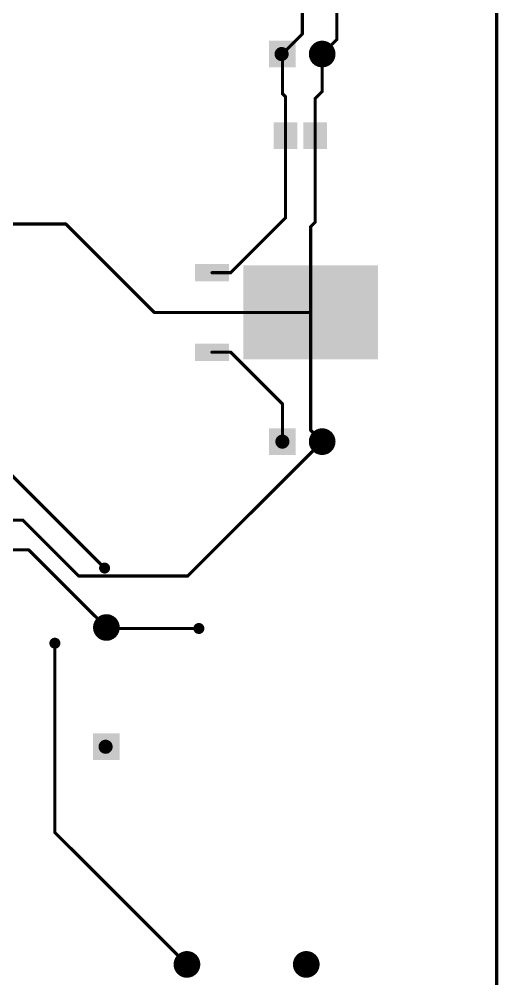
# Model space of a CAD drawing. Header units: millimetres. Extents: x 0 to 677, y 0 to 574.
# Drawn here: x 428.3 to 458.8, y 328.7 to 390 of the extents above; entities that cross this region are included whole.
import ezdxf

# ---------------------------------------------------------------- set-up
doc = ezdxf.new("R2010")
doc.units = ezdxf.units.MM
doc.layers.add('BottomLayer', color=5, linetype='Continuous')
doc.layers.add('BottomSolder', color=6, linetype='Continuous')
doc.layers.add('Layer2', color=7, linetype='Continuous', lineweight=70)
doc.layers.add('PadHoleLayer', color=7, linetype='Continuous', true_color=0xffffff)
doc.layers.add('ViaHoleLayer', color=7, linetype='Continuous', true_color=0xffffff)

msp = doc.modelspace()

# ---------------------------------------------------------------- linework, layer by layer
at = {"layer": 'BottomLayer', "const_width": 0.2}
for points in [[(448.566, 388.685), (448.566, 412.047)], [(446.36, 389.019), (446.36, 396.385)], [(446.36, 389.019), (445.09, 387.749)], [(448.566, 388.685), (447.63, 387.749)], [(445.09, 385.224), (445.09, 387.749)], [(447.63, 385.351), (447.63, 387.749)], [(445.283, 385.031), (445.09, 385.224)], [(445.283, 382.542), (445.283, 385.031)], [(447.63, 385.351), (447.183, 384.904)], [(447.183, 382.542), (447.183, 384.904)], [(445.283, 377.274), (445.283, 382.542)], [(447.183, 377.014), (447.183, 382.542)], [(445.283, 377.274), (441.788, 373.779)], [(447.183, 377.014), (446.894, 376.725)], [(431.262, 376.888), (426.421, 376.888)], [(436.911, 371.239), (431.262, 376.888)], [(446.894, 371.239), (446.894, 376.725)], [(441.788, 373.779), (440.594, 373.779)], [(446.894, 371.239), (436.911, 371.239)], [(446.894, 363.72), (446.894, 371.239)], [(441.788, 368.699), (440.594, 368.699)], [(445.09, 365.397), (441.788, 368.699)], [(433.736, 354.906), (422.433, 366.209)], [(445.09, 362.984), (445.09, 365.397)], [(447.63, 362.984), (446.894, 363.72)], [(447.63, 362.984), (439.045, 354.398)], [(428.519, 357.965), (421.087, 357.965)], [(432.085, 354.398), (428.519, 357.965)], [(428.895, 356.065), (421.087, 356.065)], [(433.85, 351.109), (428.895, 356.065)], [(439.045, 354.398), (432.085, 354.398)], [(439.756, 351.046), (434.33, 351.046)], [(430.561, 338.015), (430.561, 350.106)], [(438.994, 329.583), (430.561, 338.015)]]:
    msp.add_lwpolyline(points, dxfattribs=at)
at = {"layer": 'BottomLayer'}
for points, const_width in [([(446.41, 389.019, -1), (446.31, 389.019, -1)], 0.1), ([(446.41, 389.019, -1), (446.31, 389.019, -1)], 0.1), ([(448.616, 388.685, -1), (448.516, 388.685, -1)], 0.1), ([(448.616, 388.685, -1), (448.516, 388.685, -1)], 0.1), ([(448.005, 387.749, -1), (447.255, 387.749, -1)], 0.75), ([(445.14, 387.749, -1), (445.04, 387.749, -1)], 0.1), ([(445.14, 387.749, -1), (445.04, 387.749, -1)], 0.1), ([(447.68, 387.749, -1), (447.58, 387.749, -1)], 0.1), ([(447.68, 387.749, -1), (447.58, 387.749, -1)], 0.1), ([(445.14, 385.224, -1), (445.04, 385.224, -1)], 0.1), ([(445.14, 385.224, -1), (445.04, 385.224, -1)], 0.1), ([(445.333, 385.031, -1), (445.233, 385.031, -1)], 0.1), ([(445.333, 385.031, -1), (445.233, 385.031, -1)], 0.1), ([(447.68, 385.351, -1), (447.58, 385.351, -1)], 0.1), ([(447.68, 385.351, -1), (447.58, 385.351, -1)], 0.1), ([(447.233, 384.904, -1), (447.133, 384.904, -1)], 0.1), ([(447.233, 384.904, -1), (447.133, 384.904, -1)], 0.1), ([(445.333, 382.542, -1), (445.233, 382.542, -1)], 0.1), ([(445.333, 382.542, -1), (445.233, 382.542, -1)], 0.1), ([(447.233, 382.542, -1), (447.133, 382.542, -1)], 0.1), ([(447.233, 382.542, -1), (447.133, 382.542, -1)], 0.1), ([(445.333, 377.274, -1), (445.233, 377.274, -1)], 0.1), ([(445.333, 377.274, -1), (445.233, 377.274, -1)], 0.1), ([(447.233, 377.014, -1), (447.133, 377.014, -1)], 0.1), ([(447.233, 377.014, -1), (447.133, 377.014, -1)], 0.1), ([(431.312, 376.888, -1), (431.212, 376.888, -1)], 0.1), ([(431.312, 376.888, -1), (431.212, 376.888, -1)], 0.1), ([(446.944, 376.725, -1), (446.844, 376.725, -1)], 0.1), ([(446.944, 376.725, -1), (446.844, 376.725, -1)], 0.1), ([(440.644, 373.779, -1), (440.544, 373.779, -1)], 0.1), ([(441.838, 373.779, -1), (441.738, 373.779, -1)], 0.1), ([(441.838, 373.779, -1), (441.738, 373.779, -1)], 0.1), ([(436.961, 371.239, -1), (436.861, 371.239, -1)], 0.1), ([(436.961, 371.239, -1), (436.861, 371.239, -1)], 0.1), ([(446.944, 371.239, -1), (446.844, 371.239, -1)], 0.1), ([(446.944, 371.239, -1), (446.844, 371.239, -1)], 0.1), ([(446.944, 371.239, -1), (446.844, 371.239, -1)], 0.1), ([(440.644, 368.699, -1), (440.544, 368.699, -1)], 0.1), ([(441.838, 368.699, -1), (441.738, 368.699, -1)], 0.1), ([(441.838, 368.699, -1), (441.738, 368.699, -1)], 0.1), ([(445.14, 365.397, -1), (445.04, 365.397, -1)], 0.1), ([(445.14, 365.397, -1), (445.04, 365.397, -1)], 0.1), ([(446.944, 363.72, -1), (446.844, 363.72, -1)], 0.1), ([(446.944, 363.72, -1), (446.844, 363.72, -1)], 0.1), ([(448.005, 362.984, -1), (447.255, 362.984, -1)], 0.75), ([(445.14, 362.984, -1), (445.04, 362.984, -1)], 0.1), ([(447.68, 362.984, -1), (447.58, 362.984, -1)], 0.1), ([(447.68, 362.984, -1), (447.58, 362.984, -1)], 0.1), ([(428.569, 357.965, -1), (428.469, 357.965, -1)], 0.1), ([(428.569, 357.965, -1), (428.469, 357.965, -1)], 0.1), ([(428.945, 356.065, -1), (428.845, 356.065, -1)], 0.1), ([(428.945, 356.065, -1), (428.845, 356.065, -1)], 0.1), ([(433.861, 354.906, -1), (433.611, 354.906, -1)], 0.25), ([(433.786, 354.906, -1), (433.686, 354.906, -1)], 0.1), ([(432.135, 354.398, -1), (432.035, 354.398, -1)], 0.1), ([(432.135, 354.398, -1), (432.035, 354.398, -1)], 0.1), ([(439.095, 354.398, -1), (438.995, 354.398, -1)], 0.1), ([(439.095, 354.398, -1), (438.995, 354.398, -1)], 0.1), ([(434.225, 351.109, -1), (433.475, 351.109, -1)], 0.75), ([(433.9, 351.109, -1), (433.8, 351.109, -1)], 0.1), ([(439.881, 351.046, -1), (439.631, 351.046, -1)], 0.25), ([(439.806, 351.046, -1), (439.706, 351.046, -1)], 0.1), ([(430.686, 350.106, -1), (430.436, 350.106, -1)], 0.25), ([(430.611, 350.106, -1), (430.511, 350.106, -1)], 0.1), ([(433.9, 343.489, -1), (433.8, 343.489, -1)], 0.1), ([(433.9, 343.489, -1), (433.8, 343.489, -1)], 0.1), ([(430.611, 338.015, -1), (430.511, 338.015, -1)], 0.1), ([(430.611, 338.015, -1), (430.511, 338.015, -1)], 0.1), ([(439.369, 329.583, -1), (438.619, 329.583, -1)], 0.75), ([(446.989, 329.583, -1), (446.239, 329.583, -1)], 0.75), ([(439.044, 329.583, -1), (438.944, 329.583, -1)], 0.1)]:
    msp.add_lwpolyline(points, format="xyb", close=True, dxfattribs=dict(at, const_width=const_width))
for points in [[(445.84, 388.499), (445.84, 386.999), (444.34, 388.499), (444.34, 386.999)], [(445.933, 383.292), (445.933, 381.792), (444.633, 383.292), (444.633, 381.792)], [(447.833, 383.292), (447.833, 381.792), (446.533, 383.292), (446.533, 381.792)], [(439.619, 373.329), (439.619, 374.229), (441.569, 373.329), (441.569, 374.229)], [(442.694, 368.339), (442.694, 374.139), (451.094, 368.339), (451.094, 374.139)], [(439.619, 368.249), (439.619, 369.149), (441.569, 368.249), (441.569, 369.149)], [(445.84, 363.734), (445.84, 362.234), (444.34, 363.734), (444.34, 362.234)], [(433.1, 342.739), (433.1, 344.239), (434.6, 342.739), (434.6, 344.239)], [(434.6, 342.739), (433.1, 342.739), (434.6, 344.239), (433.1, 344.239)]]:
    msp.add_solid(points, dxfattribs=at)
at = {"layer": 'BottomSolder'}
for points, const_width in [([(448.056, 387.749, -1), (447.204, 387.749, -1)], 0.852), ([(448.056, 362.984, -1), (447.204, 362.984, -1)], 0.852), ([(433.912, 354.906, -1), (433.56, 354.906, -1)], 0.352), ([(434.276, 351.109, -1), (433.425, 351.109, -1)], 0.852), ([(439.932, 351.046, -1), (439.58, 351.046, -1)], 0.352), ([(430.737, 350.106, -1), (430.385, 350.106, -1)], 0.352), ([(439.42, 329.583, -1), (438.568, 329.583, -1)], 0.852), ([(447.04, 329.583, -1), (446.188, 329.583, -1)], 0.852)]:
    msp.add_lwpolyline(points, format="xyb", close=True, dxfattribs=dict(at, const_width=const_width))
for points in [[(445.942, 388.6), (445.942, 386.897), (444.238, 388.6), (444.238, 386.897)], [(446.035, 383.393), (446.035, 381.69), (444.531, 383.393), (444.531, 381.69)], [(447.935, 383.393), (447.935, 381.69), (446.431, 383.393), (446.431, 381.69)], [(439.517, 373.227), (439.517, 374.33), (441.671, 373.227), (441.671, 374.33)], [(442.592, 368.237), (442.592, 374.24), (451.196, 368.237), (451.196, 374.24)], [(439.517, 368.147), (439.517, 369.25), (441.671, 368.147), (441.671, 369.25)], [(445.942, 363.835), (445.942, 362.132), (444.238, 363.835), (444.238, 362.132)], [(432.999, 342.637), (432.999, 344.341), (434.702, 342.637), (434.702, 344.341)], [(434.702, 342.637), (432.999, 342.637), (434.702, 344.341), (432.999, 344.341)]]:
    msp.add_solid(points, dxfattribs=at)
at = {"layer": 'Layer2', "color": 0}
msp.add_line((458.781, 307.866), (458.781, 417.619), dxfattribs=at)
at = {"layer": 'PadHoleLayer', "const_width": 0.45}
for points in [[(444.815, 387.749, 1), (445.265, 387.749, 1)], [(447.405, 387.749, 1), (447.855, 387.749, 1)], [(444.865, 362.984, 1), (445.315, 362.984, 1)], [(447.405, 362.984, 1), (447.855, 362.984, 1)], [(433.625, 351.109, 1), (434.075, 351.109, 1)], [(433.575, 343.489, 1), (434.025, 343.489, 1)], [(438.769, 329.583, 1), (439.219, 329.583, 1)], [(446.389, 329.583, 1), (446.839, 329.583, 1)]]:
    msp.add_lwpolyline(points, format="xyb", close=True, dxfattribs=at)
at = {"layer": 'ViaHoleLayer', "const_width": 0.15}
for points in [[(433.661, 354.906, 1), (433.811, 354.906, 1)], [(439.681, 351.046, 1), (439.831, 351.046, 1)], [(430.486, 350.106, 1), (430.636, 350.106, 1)]]:
    msp.add_lwpolyline(points, format="xyb", close=True, dxfattribs=at)

doc.saveas('drawing.dxf')
